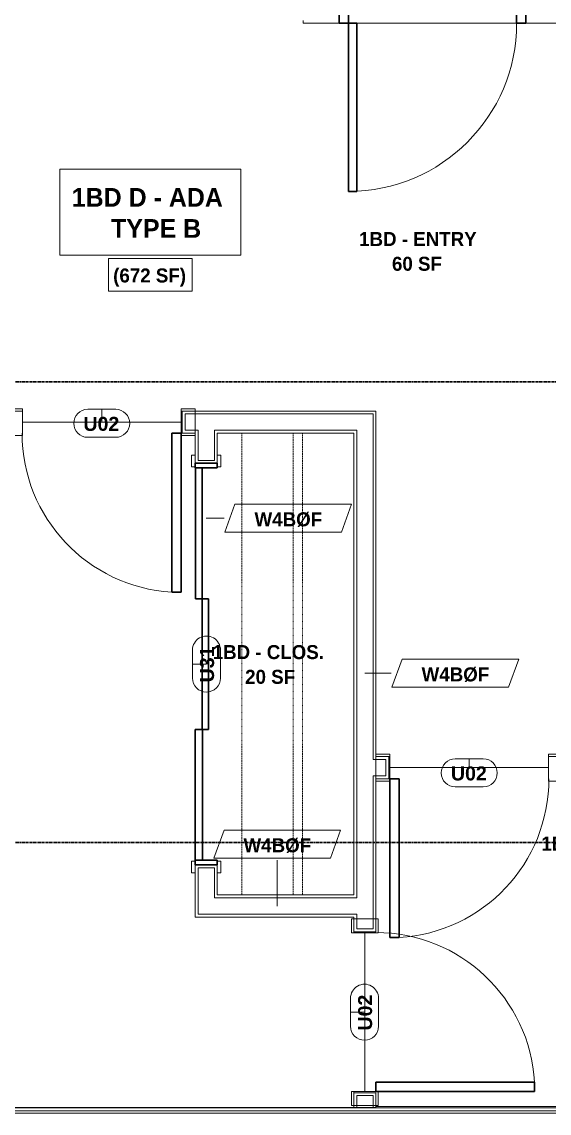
# Model space of a CAD drawing. Header units: inches. Extents: x -4058 to -1781, y 9814 to 12264.
# Drawn here: x -3731.2 to -3618.2, y 11129.2 to 11362.9 of the extents above; entities that cross this region are included whole.
import ezdxf

# ---------------------------------------------------------------- set-up
doc = ezdxf.new("R2010")
doc.units = ezdxf.units.IN
doc.header["$MEASUREMENT"] = 0
doc.linetypes.add('Dash', pattern=[0.25, 0.125, -0.125])
doc.linetypes.add('Grid Line 1_2_', pattern=[0.875, 0.5, -0.125, 0.125, -0.125])
for name, color, linetype, lineweight in [('0-1', 7, 'Continuous', 5), ('0-3', 8, 'Continuous', 9), ('A-AREA-IDEN', 2, 'Continuous', 9), ('A-DOOR-1', 7, 'Continuous', 9), ('A-DOOR-2', 10, 'Continuous', 30), ('A-DOOR-3', 31, 'Continuous', 9), ('A-DOOR-4', 31, 'Continuous', 30), ('A-DOOR-FRAM-2', 10, 'Continuous', 30), ('A-DOOR-FRAM-3', 31, 'Continuous', 30), ('A-DOOR-IDEN', 31, 'Continuous', 9), ('A-FLOR-2', 192, 'Continuous', 9), ('A-WALL', 113, 'Continuous', 18), ('A-WALL-2', 250, 'Continuous', 18), ('A-WALL-3', 113, 'Continuous', 9), ('A-WALL-IDEN', 211, 'Continuous', 9), ('I-WALL-1', 7, 'Continuous', 9), ('Q-CASE', 31, 'Continuous', 9), ('Q-CASE-HDLN', 31, 'Dash', 9), ('S-GRID-1', 1, 'Grid Line 1_2_', 30)]:
    doc.layers.add(name, color=color, linetype=linetype, lineweight=lineweight)
doc.styles.add('Arial_B', font='arialbd.ttf', dxfattribs={"height": 3})
doc.styles.add('Century Gothic_B', font='GOTHICB.TTF', dxfattribs={"height": 3})
doc.styles.add('Century Gothic_B_1', font='GOTHICB.TTF', dxfattribs={"height": 4})

# ---------------------------------------------------------------- blocks, each defined once
blk = doc.blocks.new('HOLLOW METAL - UNIT DOOR-2191978-UNITS PLANS - 3RD FLOOR')
at = {"layer": 'A-DOOR-1'}
blk.add_arc((18, 3.875), 36, 90, 180, dxfattribs=at)
at = {"layer": 'A-DOOR-2'}
for p, q in [((18, 39.875), (16.25, 39.875)), ((16.25, 39.875), (16.25, 3.875)), ((18, 3.875), (18, 39.875)), ((16.25, 3.875), (18, 3.875))]:
    blk.add_line(p, q, dxfattribs=at)
at = {"layer": 'A-DOOR-FRAM-2'}
for p, q in [((-18, 3.875), (-20, 3.875)), ((-20, 3.875), (-20, -4.125)), ((-18, 1.9375), (-18, 3.875)), ((18, 3.875), (18, 1.9375)), ((20, 3.875), (18, 3.875)), ((20, -4.125), (20, 3.875)), ((-17.375, 1.9375), (-18, 1.9375)), ((-17.375, -2.1875), (-17.375, 1.9375)), ((18, 1.9375), (17.375, 1.9375)), ((17.375, 1.9375), (17.375, -2.1875)), ((-18, -4.125), (-18, -2.1875)), ((-18, -2.1875), (-17.375, -2.1875)), ((17.375, -2.1875), (18, -2.1875)), ((18, -2.1875), (18, -4.125)), ((-20, -4.125), (-18, -4.125)), ((18, -4.125), (20, -4.125))]:
    blk.add_line(p, q, dxfattribs=at)
blk = doc.blocks.new('CTR - 1st Phase - Common Walls_rvt-1-UNITS PLANS - 3RD FLOOR')
at = {"layer": 'A-WALL-2'}
for p, q in [((-3487.3, 11129.69), (-3852.47, 11129.69)), ((-3487.3, 11129.19), (-3852.47, 11129.19))]:
    blk.add_line(p, q, dxfattribs=at)
at = {"layer": 'I-WALL-1'}
for p, q in [((-3670.9, 11363.24), (-3670.9, 11362.61)), ((-3670.9, 11362.61), (-3663.15, 11362.61)), ((-3623.15, 11362.61), (-3487.3, 11362.61)), ((-3487.3, 11130.31), (-3852.47, 11130.31))]:
    blk.add_line(p, q, dxfattribs=at)
at = {"layer": '0-3', "rotation": 180}
blk.add_blockref('HOLLOW METAL - UNIT DOOR-2191978-UNITS PLANS - 3RD FLOOR', (-3643.15, 11366.49), dxfattribs=at)
blk = doc.blocks.new('CTR - 1st Phase - Structure_rvt-1-UNITS PLANS - 3RD FLOOR')
at = {"layer": 'S-GRID-1'}
for p, q in [((-1781.27, 11285.79), (-4041.78, 11285.79)), ((-1781.27, 11187.19), (-4041.78, 11187.19))]:
    blk.add_line(p, q, dxfattribs=at)
blk = doc.blocks.new('SWING - SINGLE - FLUSH - SWING - FLUSH - 2-10 x 6-8 - PRIVACY-4346070-UNITS PLANS - 3RD FLOOR')
at = {"layer": 'A-DOOR-3'}
for p, q in [((-20, 2.37), (-20, 2.87)), ((-20, 2.87), (-17, 2.87)), ((-20, 2.37), (-17, 2.37)), ((-20, -2.88), (-20, 2.37)), ((-17, 2.37), (-20, 2.37)), ((-17, 2.87), (-17, 2.37)), ((-17, 2.37), (-17, -2.88)), ((17, 2.37), (17, 2.87)), ((17, 2.87), (20, 2.87)), ((17, 2.37), (20, 2.37)), ((17, -2.88), (17, 2.37)), ((20, 2.37), (17, 2.37)), ((20, 2.87), (20, 2.37)), ((20, 2.37), (20, -2.88)), ((-17, -2.88), (-20, -2.88)), ((20, -2.88), (17, -2.88))]:
    blk.add_line(p, q, dxfattribs=at)
blk.add_arc((17, -2.38), 34.07, 180, 266.6343, dxfattribs=at)
at = {"layer": 'A-DOOR-4'}
for p, q in [((15, -2.38), (15, -36.38)), ((17, -2.38), (15, -2.38)), ((17, -2.38), (17, -36.38)), ((17, -36.38), (15, -36.38))]:
    blk.add_line(p, q, dxfattribs=at)
blk = doc.blocks.new('SWING - SINGLE - FLUSH - SWING - FLUSH - 2-10 x 6-8 - PRIVACY-4346066-UNITS PLANS - 3RD FLOOR')
at = {"layer": 'A-DOOR-3'}
for p, q in [((-17, 2.87), (-20, 2.87)), ((-20, 2.87), (-20, -2.38)), ((-17, -2.38), (-17, 2.87)), ((20, 2.87), (17, 2.87)), ((17, 2.87), (17, -2.38)), ((20, -2.38), (20, 2.87)), ((-20, -2.38), (-17, -2.38)), ((-17, -2.38), (-20, -2.38)), ((-20, -2.38), (-20, -2.88)), ((-20, -2.88), (-17, -2.88)), ((-17, -2.88), (-17, -2.38)), ((17, -2.38), (20, -2.38)), ((20, -2.38), (17, -2.38)), ((17, -2.38), (17, -2.88)), ((17, -2.88), (20, -2.88)), ((20, -2.88), (20, -2.38))]:
    blk.add_line(p, q, dxfattribs=at)
blk.add_arc((17, 2.37), 34.07, 93.3657, 180, dxfattribs=at)
at = {"layer": 'A-DOOR-4'}
for p, q in [((15, 2.37), (15, 36.38)), ((17, 36.38), (15, 36.38)), ((17, 2.37), (17, 36.38)), ((17, 2.37), (15, 2.37))]:
    blk.add_line(p, q, dxfattribs=at)
blk = doc.blocks.new('SLIDING - FLUSH - TRIPLE PANEL - SLIDING - FLUSH - 7-0 x 6-8-3853471-UNITS PLANS - 3RD FLOOR')
at = {"layer": 'A-DOOR-3'}
for p, q in [((-42.25, 3), (-44.75, 3)), ((-44.75, 3), (-44.75, 2.25)), ((-42.25, 2.25), (-42.25, 3)), ((42.25, 3), (42.25, 2.25)), ((44.75, 3), (42.25, 3)), ((44.75, 2.25), (44.75, 3)), ((-44.75, 2.25), (-42.25, 2.25)), ((42.25, 2.25), (44.75, 2.25)), ((-42.25, -2.5), (-44.75, -2.5)), ((-44.75, -2.5), (-44.75, -3.25)), ((-44.75, -3.25), (-42.25, -3.25)), ((-42.25, -3.25), (-42.25, -2.5)), ((44.75, -2.5), (42.25, -2.5)), ((42.25, -2.5), (42.25, -3.25)), ((42.25, -3.25), (44.75, -3.25)), ((44.75, -3.25), (44.75, -2.5))]:
    blk.add_line(p, q, dxfattribs=at)
at = {"layer": 'A-DOOR-4'}
for p, q in [((-14, 2.25), (-42, 2.25)), ((-42, 2.25), (-42, 0.625)), ((-42, 0.625), (-14, 0.625)), ((-14, 0.625), (-14, 2.25)), ((14, 0.75), (-14, 0.75)), ((-14, 0.75), (-14, -0.625)), ((42, 2.125), (14, 2.125)), ((14, 2.125), (14, 0.75)), ((14, -0.625), (14, 0.75)), ((14, 0.75), (42, 0.75)), ((42, 0.75), (42, 2.125)), ((-14, -0.625), (14, -0.625))]:
    blk.add_line(p, q, dxfattribs=at)
at = {"layer": 'A-DOOR-FRAM-3'}
for p, q in [((-42, 2.25), (-43, 2.25)), ((-43, 2.25), (-43, -2.5)), ((-42, -2.5), (-42, 2.25)), ((43, 2.25), (42, 2.25)), ((42, 2.25), (42, -2.5)), ((43, -2.5), (43, 2.25)), ((-43, -2.5), (-42, -2.5)), ((42, -2.5), (43, -2.5))]:
    blk.add_line(p, q, dxfattribs=at)
blk = doc.blocks.new('OD_CW_Closet - OD_CW_Closet-3861470-UNITS PLANS - 3RD FLOOR')
at = {"layer": 'Q-CASE-HDLN'}
for p, q in [((99.61, 24), (0.74, 24)), ((0.74, 24), (0.74, 0)), ((99.61, 0), (99.61, 24)), ((0.74, 13), (99.61, 13)), ((0.74, 11), (99.61, 11)), ((0.74, 0), (99.61, 0))]:
    blk.add_line(p, q, dxfattribs=at)
blk = doc.blocks.new('Door Tag - Type Mark-2601225-UNITS PLANS - 3RD FLOOR')
at = {"layer": 'A-DOOR-IDEN'}
for p, q in [((0.09375, 0.09375), (-0.09375, 0.09375)), ((-0.09375, -0.09375), (0.09375, -0.09375))]:
    blk.add_line(p, q, dxfattribs=at)
for centre, start, end in [((-0.09375, 0), 90, 270), ((0.09375, 0), 270, 90)]:
    blk.add_arc(centre, 0.09375, start, end, dxfattribs=at)
blk = doc.blocks.new('Wall Tag - Arch Wall-3956453-UNITS PLANS - 3RD FLOOR')
at = {"layer": 'A-WALL-IDEN'}
for p, q in [((-0.3561, 0.0937), (-0.4244, -0.0937)), ((0.4244, 0.0937), (-0.3561, 0.0937)), ((0.3561, -0.0937), (0.4244, 0.0937)), ((-0.4244, -0.0937), (0.3561, -0.0937))]:
    blk.add_line(p, q, dxfattribs=at)

msp = doc.modelspace()

# ---------------------------------------------------------------- linework, layer by layer
at = {"layer": 'A-AREA-IDEN', "flags": 128}
for points in [[(-3723.04, 11331.39), (-3684.26, 11331.39), (-3684.26, 11312.95), (-3723.04, 11312.95)], [(-3712.6, 11312.27), (-3694.68, 11312.27), (-3694.68, 11305.27), (-3712.6, 11305.27)]]:
    msp.add_lwpolyline(points, close=True, dxfattribs=at)
at = {"layer": 'A-DOOR-IDEN'}
for p, q in [((-3714.05, 11277.19), (-3714.05, 11279.94)), ((-3691.67, 11225.38), (-3694.61, 11225.38)), ((-3635.3, 11203.19), (-3635.3, 11205.07)), ((-3657.67, 11150.81), (-3660.74, 11150.81))]:
    msp.add_line(p, q, dxfattribs=at)
at = {"layer": 'A-FLOR-2'}
for p, q in [((-3625.15, 11362.61), (-3659.4, 11362.61)), ((-3697.05, 11277.19), (-3731.05, 11277.19)), ((-3618.3, 11203.19), (-3652.3, 11203.19)), ((-3657.67, 11133.81), (-3657.67, 11167.81)), ((-3655.3, 11130.63), (-3614.1, 11130.63)), ((-3851.85, 11130.44), (-3660.05, 11130.44))]:
    msp.add_line(p, q, dxfattribs=at)
at = {"layer": 'A-WALL'}
for p, q in [((-3655.92, 11278.94), (-3696.17, 11278.94)), ((-3696.17, 11278.94), (-3696.17, 11275.44)), ((-3655.92, 11204.94), (-3655.92, 11278.94)), ((-3696.17, 11275.44), (-3693.42, 11275.44)), ((-3693.42, 11275.44), (-3693.42, 11269)), ((-3689.92, 11269), (-3689.92, 11275.44)), ((-3689.92, 11275.44), (-3659.42, 11275.44)), ((-3659.42, 11275.44), (-3659.42, 11175.31)), ((-3693.42, 11269), (-3689.92, 11269)), ((-3655.92, 11204.94), (-3653.17, 11204.94)), ((-3653.17, 11201.44), (-3653.17, 11204.94)), ((-3655.92, 11168.69), (-3655.92, 11201.44)), ((-3653.17, 11201.44), (-3655.92, 11201.44)), ((-3693.42, 11181.75), (-3693.42, 11171.81)), ((-3689.92, 11181.75), (-3693.42, 11181.75)), ((-3689.92, 11175.31), (-3689.92, 11181.75)), ((-3659.42, 11175.31), (-3689.92, 11175.31)), ((-3659.42, 11171.81), (-3693.42, 11171.81)), ((-3659.42, 11171.81), (-3659.42, 11168.69)), ((-3659.42, 11168.69), (-3655.92, 11168.69)), ((-3655.92, 11132.94), (-3659.42, 11132.94)), ((-3659.42, 11132.94), (-3659.42, 11130.44)), ((-3655.92, 11130.44), (-3655.92, 11132.94))]:
    msp.add_line(p, q, dxfattribs=at)
at = {"layer": 'A-WALL-3'}
for p, q in [((-3655.3, 11279.56), (-3696.8, 11279.56)), ((-3696.8, 11279.56), (-3696.8, 11274.81)), ((-3655.3, 11205.56), (-3655.3, 11279.56)), ((-3696.8, 11274.81), (-3694.05, 11274.81)), ((-3694.05, 11274.81), (-3694.05, 11268.38)), ((-3689.3, 11268.38), (-3689.3, 11274.81)), ((-3689.3, 11274.81), (-3660.05, 11274.81)), ((-3660.05, 11274.81), (-3660.05, 11175.94)), ((-3694.05, 11268.38), (-3689.3, 11268.38)), ((-3652.55, 11205.56), (-3655.3, 11205.56)), ((-3652.55, 11200.81), (-3652.55, 11205.56)), ((-3655.3, 11200.81), (-3652.55, 11200.81)), ((-3655.3, 11168.06), (-3655.3, 11200.81)), ((-3694.05, 11182.38), (-3694.05, 11171.19)), ((-3689.3, 11182.38), (-3694.05, 11182.38)), ((-3689.3, 11175.94), (-3689.3, 11182.38)), ((-3660.05, 11175.94), (-3689.3, 11175.94)), ((-3694.05, 11171.19), (-3660.05, 11171.19)), ((-3660.05, 11171.19), (-3660.05, 11168.06)), ((-3660.05, 11168.06), (-3655.3, 11168.06)), ((-3655.3, 11133.56), (-3660.05, 11133.56)), ((-3660.05, 11133.56), (-3660.05, 11130.44)), ((-3655.3, 11130.44), (-3655.3, 11133.56)), ((-3660.05, 11130.44), (-3655.3, 11130.44))]:
    msp.add_line(p, q, dxfattribs=at)
at = {"layer": 'A-WALL-IDEN'}
for p, q in [((-3691.67, 11256.63), (-3687.83, 11256.63)), ((-3657.67, 11223.42), (-3652.02, 11223.42)), ((-3676.45, 11173.56), (-3676.45, 11183.39))]:
    msp.add_line(p, q, dxfattribs=at)

# ---------------------------------------------------------------- block references
at = {"layer": '0-1'}
for name in ['CTR - 1st Phase - Structure_rvt-1-UNITS PLANS - 3RD FLOOR', 'CTR - 1st Phase - Common Walls_rvt-1-UNITS PLANS - 3RD FLOOR']:
    msp.add_blockref(name, (0, 0), dxfattribs=at)
at = {"layer": 'A-DOOR-3'}
msp.add_blockref('SWING - SINGLE - FLUSH - SWING - FLUSH - 2-10 x 6-8 - PRIVACY-4346070-UNITS PLANS - 3RD FLOOR', (-3714.05, 11277.19), dxfattribs=at)
for name, p, rotation in [('SLIDING - FLUSH - TRIPLE PANEL - SLIDING - FLUSH - 7-0 x 6-8-3853471-UNITS PLANS - 3RD FLOOR', (-3691.8, 11225.38), 90.00000000000375), ('SWING - SINGLE - FLUSH - SWING - FLUSH - 2-10 x 6-8 - PRIVACY-4346066-UNITS PLANS - 3RD FLOOR', (-3635.3, 11203.19), 180), ('SWING - SINGLE - FLUSH - SWING - FLUSH - 2-10 x 6-8 - PRIVACY-4346066-UNITS PLANS - 3RD FLOOR', (-3657.67, 11150.81), 270)]:
    msp.add_blockref(name, p, dxfattribs=dict(at, rotation=rotation))
at = {"layer": 'A-DOOR-IDEN', "xscale": 31.99999999999999, "yscale": 31.99999999999999, "zscale": 31.99999999999999}
for p in [(-3714.05, 11276.94), (-3635.3, 11202.07)]:
    msp.add_blockref('Door Tag - Type Mark-2601225-UNITS PLANS - 3RD FLOOR', p, dxfattribs=at)
at = {"layer": 'A-DOOR-IDEN', "xscale": 31.99999999999999, "yscale": 31.99999999999999, "zscale": 31.99999999999999, "rotation": 89.99999999999955}
for p in [(-3691.61, 11225.38), (-3657.74, 11150.81)]:
    msp.add_blockref('Door Tag - Type Mark-2601225-UNITS PLANS - 3RD FLOOR', p, dxfattribs=at)
at = {"layer": 'A-WALL-IDEN', "xscale": 31.99999999999999, "yscale": 31.99999999999999, "zscale": 31.99999999999999}
for p in [(-3674.1, 11256.63), (-3638.29, 11223.42), (-3676.45, 11186.81)]:
    msp.add_blockref('Wall Tag - Arch Wall-3956453-UNITS PLANS - 3RD FLOOR', p, dxfattribs=at)
at = {"layer": 'Q-CASE', "rotation": 270.0000000000016}
msp.add_blockref('OD_CW_Closet - OD_CW_Closet-3861470-UNITS PLANS - 3RD FLOOR', (-3684.05, 11275.55), dxfattribs=at)

# ---------------------------------------------------------------- texts
at = {"layer": 'A-AREA-IDEN', "attachment_point": 1}
for s, insert, char_height, width, style in [('1BD D - ADA', (-3720.48, 11327.33), 4, 40.703, 'Century Gothic_B_1'), ('TYPE B', (-3712.06, 11320.67), 4, 20.301, 'Century Gothic_B_1'), ('1BD - ENTRY', (-3658.9, 11317.91), 3, 29.492, 'Century Gothic_B'), ('60 SF', (-3651.86, 11312.61), 3, 12.423, 'Century Gothic_B'), ('(672 SF)', (-3711.6, 11310.1), 3, 19.19, 'Century Gothic_B'), ('1BD - CLOS.', (-3690.28, 11229.44), 3, 29.29, 'Century Gothic_B'), ('20 SF', (-3683.32, 11224.14), 3, 12.423, 'Century Gothic_B'), ('1BD - BATH - OPTION', (-3619.85, 11188.43), 3, 51.005, 'Century Gothic_B')]:
    msp.add_mtext(s, dxfattribs=dict(at, insert=insert, char_height=char_height, width=width, style=style))
at = {"layer": 'A-DOOR-IDEN', "char_height": 3, "width": 9.393, "attachment_point": 1, "style": 'Arial_B'}
for insert in [(-3717.98, 11278.32), (-3639.23, 11203.45)]:
    msp.add_mtext('U02', dxfattribs=dict(at, insert=insert))
at = {"layer": 'A-DOOR-IDEN', "char_height": 3, "width": 9.393, "attachment_point": 1, "rotation": 90, "style": 'Arial_B'}
for s, insert in [('U31', (-3692.99, 11221.45)), ('U02', (-3659.12, 11146.88))]:
    msp.add_mtext(s, dxfattribs=dict(at, insert=insert))
at = {"layer": 'A-WALL-IDEN', "char_height": 3, "width": 17.372, "attachment_point": 1, "style": 'Century Gothic_B'}
for insert in [(-3681.31, 11257.88), (-3645.51, 11224.67), (-3683.67, 11188.06)]:
    msp.add_mtext('W4BØF', dxfattribs=dict(at, insert=insert))

doc.saveas('drawing.dxf')
